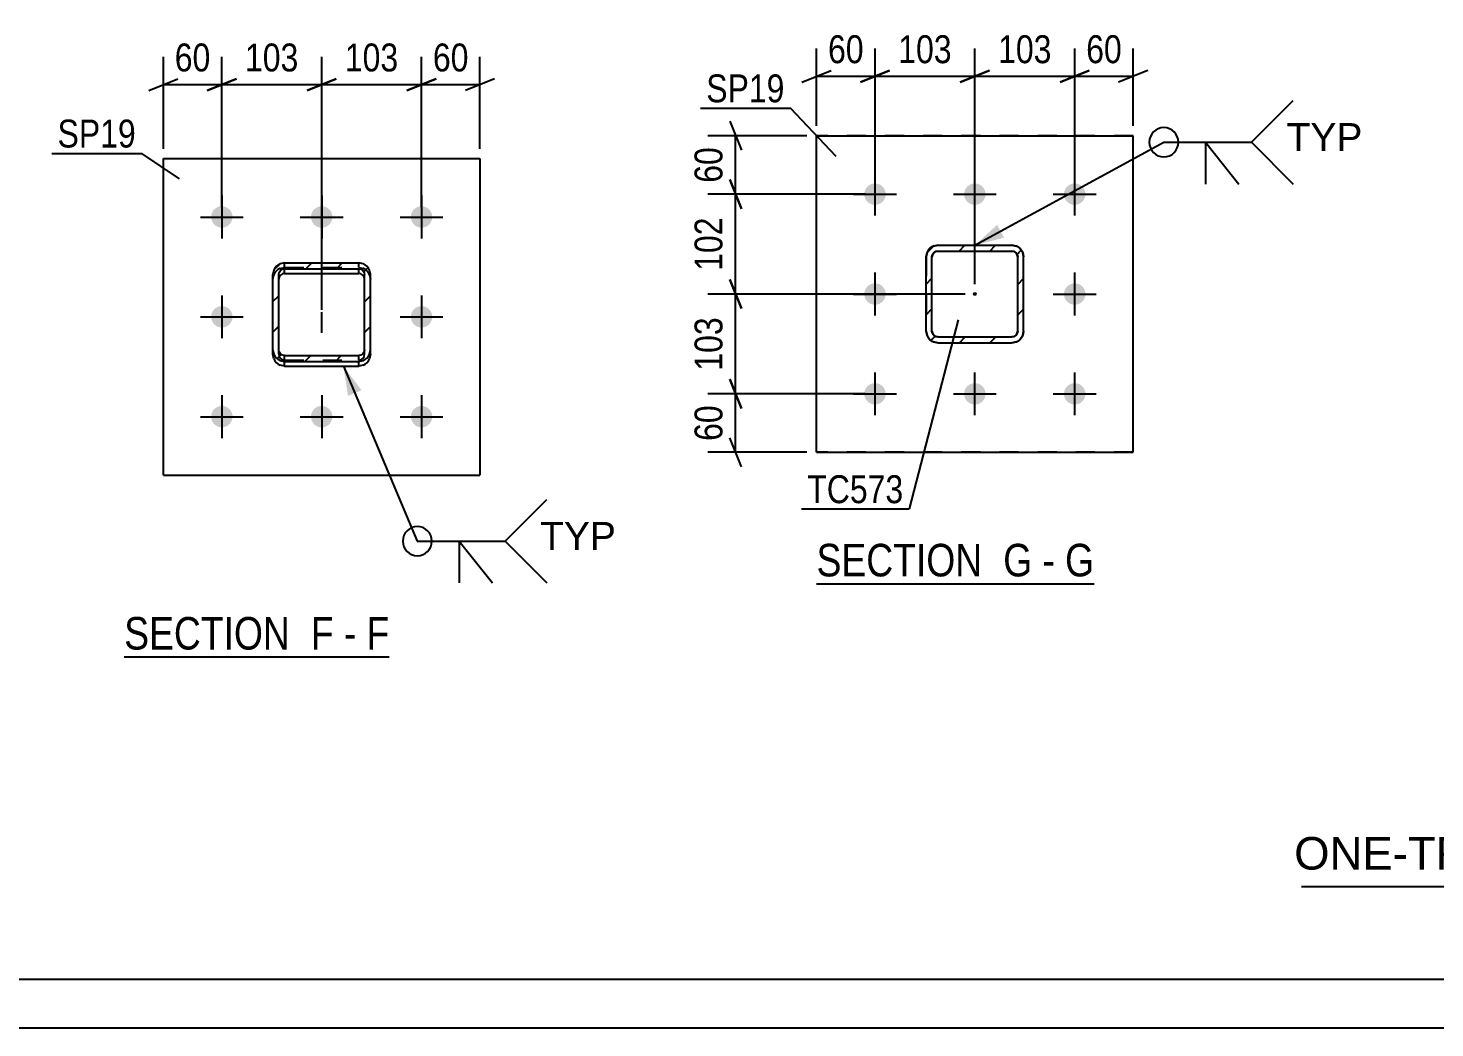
# Model space of a CAD drawing. Header units: millimetres. Extents: x -81 to 760, y -449 to 145.
# Drawn here: x 191.2 to 335.6, y -448.7 to -346 of the extents above; entities that cross this region are included whole.
import ezdxf

# ---------------------------------------------------------------- set-up
doc = ezdxf.new("R2010")
doc.units = ezdxf.units.MM
doc.linetypes.add('DXK_LINE_DOT2', pattern=[3.9198, 1.9599, -1.9599])
doc.linetypes.add('DXK_LINE_DOT3', pattern=[5.9187, 2.979, -0.9799, 0.9799, -0.9799])
doc.styles.add('Arial', font='ARIAL.TTF', dxfattribs={"height": 0.2})
doc.styles.add('Arial Narrow', font='ARIALN.TTF', dxfattribs={"height": 0.2})

# ---------------------------------------------------------------- blocks, each defined once
blk = doc.blocks.new('Unknown-122571161-1134')
at = {"color": 5, "linetype": 'Continuous'}
for p, q in [((-76.05, -443.66), (754.95, -443.66)), ((-81.05, -448.66), (759.95, -448.66))]:
    blk.add_line(p, q, dxfattribs=at)
blk = doc.blocks.new('Unknown-122571161-17 - 6288')
at = {"color": 6, "linetype": 'Continuous'}
blk.add_line((201.09, -410.57), (228.3, -410.57), dxfattribs=at)
at = {"color": 0, "linetype": 'Continuous'}
for points in [[(219.2, -409.82), (219.2, -406.32), (201.09, -406.32), (201.09, -409.82)], [(222.59, -409.82), (222.59, -406.32), (220.25, -406.32), (220.25, -409.82)], [(224.91, -409.82), (224.91, -406.32), (223.64, -406.32), (223.64, -409.82)], [(228.3, -409.82), (228.3, -406.32), (225.96, -406.32), (225.96, -409.82)]]:
    blk.add_wipeout(points, dxfattribs=at)
at = {"color": 7, "linetype": 'Continuous', "style": 'Arial Narrow'}
for s, p in [('SECTION ', (201.09, -409.82)), ('F', (220.25, -409.82)), ('F', (225.96, -409.82)), ('-', (223.64, -409.82))]:
    blk.add_text(s, height=3.34, dxfattribs=at).set_placement(p)
blk = doc.blocks.new('Unknown-122571161-19 - 6443')
at = {"color": 6, "linetype": 'Continuous'}
blk.add_line((272.16, -403.06), (300.66, -403.06), dxfattribs=at)
at = {"color": 0, "linetype": 'Continuous'}
for points in [[(290.27, -402.31), (290.27, -398.81), (272.16, -398.81), (272.16, -402.31)], [(294.3, -402.31), (294.3, -398.81), (291.32, -398.81), (291.32, -402.31)], [(296.62, -402.31), (296.62, -398.81), (295.35, -398.81), (295.35, -402.31)], [(300.66, -402.31), (300.66, -398.81), (297.67, -398.81), (297.67, -402.31)]]:
    blk.add_wipeout(points, dxfattribs=at)
at = {"color": 7, "linetype": 'Continuous', "style": 'Arial Narrow'}
for s, p in [('SECTION ', (272.16, -402.31)), ('G', (291.32, -402.31)), ('G', (297.67, -402.31)), ('-', (295.35, -402.31))]:
    blk.add_text(s, height=3.34, dxfattribs=at).set_placement(p)
blk = doc.blocks.new('Part-122571161-6368 - 6288')
at = {"linetype": 'Continuous'}
h = blk.add_hatch(dxfattribs=at)
h.set_pattern_fill('', scale=0.7, style=0, pattern_type=0)
h.set_pattern_definition([(45, (217.1028, -370.2093), (-1.57154, 1.57154), [])])
h.paths.add_polyline_path([(217.56, -370.12), (217.1, -370.21), (216.71, -370.47), (216.45, -370.87), (216.36, -371.33), (216.36, -379.04), (216.45, -379.5), (216.71, -379.9), (217.1, -380.16), (217.56, -380.25), (225.16, -380.25), (225.62, -380.16), (226.01, -379.9), (226.27, -379.5), (226.36, -379.04), (226.36, -371.33), (226.27, -370.87), (226.01, -370.47), (225.62, -370.21), (225.16, -370.12)])
h.paths.add_polyline_path([(225.16, -370.72), (225.39, -370.77), (225.59, -370.9), (225.72, -371.1), (225.76, -371.33), (225.76, -379.04), (225.72, -379.27), (225.59, -379.47), (225.39, -379.6), (225.16, -379.65), (217.56, -379.65), (217.33, -379.6), (217.14, -379.47), (217.01, -379.27), (216.96, -379.04), (216.96, -371.33), (217.01, -371.1), (217.14, -370.9), (217.33, -370.77), (217.56, -370.72)])
at = {"color": 2, "linetype": 'Continuous'}
for p, q in [((216.45, -370.87), (216.36, -371.33)), ((216.96, -371.33), (217.01, -371.1)), ((217.01, -371.1), (217.14, -370.9)), ((217.56, -370.12), (217.1, -370.21)), ((217.14, -370.9), (217.33, -370.77)), ((217.33, -370.77), (217.56, -370.72)), ((217.56, -370.12), (225.16, -370.12)), ((217.56, -371.2), (217.56, -370.72)), ((217.56, -370.72), (225.16, -370.72)), ((225.62, -370.21), (225.16, -370.12)), ((225.16, -371.2), (225.16, -370.72)), ((225.16, -370.72), (225.39, -370.77)), ((225.39, -370.77), (225.59, -370.9)), ((225.59, -370.9), (225.72, -371.1)), ((225.72, -371.1), (225.76, -371.33)), ((226.36, -371.33), (226.27, -370.87)), ((216.36, -379.04), (216.36, -371.33)), ((216.96, -379.04), (216.96, -371.33)), ((217.01, -371.58), (216.96, -371.81)), ((217.14, -371.38), (217.01, -371.58)), ((217.33, -371.25), (217.14, -371.38)), ((217.56, -371.2), (217.33, -371.25)), ((217.56, -371.2), (225.16, -371.2)), ((225.39, -371.25), (225.16, -371.2)), ((225.59, -371.38), (225.39, -371.25)), ((225.72, -371.58), (225.59, -371.38)), ((225.76, -371.81), (225.72, -371.58)), ((225.76, -379.04), (225.76, -371.33)), ((226.36, -379.04), (226.36, -371.33)), ((216.36, -379.51), (216.36, -379.04)), ((216.36, -379.04), (216.45, -379.5)), ((216.45, -379.97), (216.36, -379.51)), ((217.01, -379.27), (216.96, -379.04)), ((217.14, -379.47), (217.01, -379.27)), ((217.33, -379.6), (217.14, -379.47)), ((217.56, -379.65), (217.33, -379.6)), ((217.56, -379.65), (225.16, -379.65)), ((225.39, -379.6), (225.16, -379.65)), ((225.59, -379.47), (225.39, -379.6)), ((225.72, -379.27), (225.59, -379.47)), ((225.76, -379.04), (225.72, -379.27)), ((226.27, -379.5), (226.36, -379.04)), ((226.36, -379.51), (226.27, -379.97)), ((226.36, -379.51), (226.36, -379.04)), ((217.1, -380.16), (217.56, -380.25)), ((217.56, -380.73), (217.1, -380.63)), ((217.56, -380.73), (217.56, -380.25)), ((217.56, -380.25), (225.16, -380.25)), ((217.56, -380.73), (225.16, -380.73)), ((225.16, -380.25), (225.62, -380.16)), ((225.16, -380.73), (225.16, -380.25)), ((225.62, -380.63), (225.16, -380.73))]:
    blk.add_line(p, q, dxfattribs=at)
at = {"color": 7, "linetype": 'DXK_LINE_DOT2'}
for p, q in [((217.1, -370.69), (217.56, -370.6)), ((217.56, -370.6), (217.56, -370.12)), ((217.56, -370.6), (225.16, -370.6)), ((225.16, -370.6), (225.16, -370.12)), ((225.16, -370.6), (225.62, -370.69)), ((216.36, -379.04), (216.36, -371.33)), ((216.36, -371.81), (216.45, -371.35)), ((216.96, -379.51), (216.96, -371.33)), ((225.76, -379.51), (225.76, -371.33)), ((226.27, -371.35), (226.36, -371.81)), ((226.36, -379.04), (226.36, -371.33)), ((216.96, -379.51), (217.01, -379.74)), ((217.01, -379.74), (217.14, -379.94)), ((217.56, -380.12), (217.56, -379.65)), ((225.16, -380.12), (225.16, -379.65)), ((225.59, -379.94), (225.72, -379.74)), ((225.72, -379.74), (225.76, -379.51)), ((217.14, -379.94), (217.33, -380.07)), ((217.33, -380.07), (217.56, -380.12)), ((217.56, -380.12), (225.16, -380.12)), ((225.16, -380.12), (225.39, -380.07)), ((225.39, -380.07), (225.59, -379.94))]:
    blk.add_line(p, q, dxfattribs=at)
at = {"color": 7, "linetype": 'DXK_LINE_DOT3'}
blk.add_line((221.36, -377.3), (221.36, -375.18), dxfattribs=at)
at = {"color": 2, "linetype": 'Continuous'}
for centre, start, end in [((217.57, -371.32), 112.8902, 157.8864), ((225.15, -371.32), 22.1136, 67.1098), ((217.57, -379.05), 202.1136, 247.1098), ((225.15, -379.05), 292.8902, 337.8864), ((217.57, -379.52), 202.1336, 247.1303), ((225.15, -379.52), 292.8697, 337.8664)]:
    blk.add_arc(centre, 1.21, start, end, dxfattribs=at)
at = {"color": 7, "linetype": 'DXK_LINE_DOT2'}
for centre, start, end in [((217.57, -371.8), 112.8697, 157.8664), ((225.15, -371.8), 22.1336, 67.1303)]:
    blk.add_arc(centre, 1.21, start, end, dxfattribs=at)
blk = doc.blocks.new('Part-122571161-6373 - 6288')
at = {"color": 2, "linetype": 'Continuous'}
for p, q in [((205.11, -391.91), (205.11, -359.41)), ((205.11, -359.41), (237.61, -359.41)), ((237.61, -359.41), (237.61, -391.91)), ((205.11, -391.91), (205.11, -391.92)), ((205.11, -391.92), (205.11, -391.91)), ((205.11, -391.91), (237.61, -391.91)), ((205.11, -391.92), (237.61, -391.92)), ((237.61, -391.91), (237.61, -391.92)), ((237.61, -391.91), (237.61, -391.92))]:
    blk.add_line(p, q, dxfattribs=at)
at = {"color": 7, "linetype": 'DXK_LINE_DOT2'}
blk.add_line((205.11, -359.42), (237.61, -359.42), dxfattribs=at)
blk = doc.blocks.new('Bolt-122571161-6403 - 6288')
at = {"linetype": 'Continuous'}
for points in [[(211.11, -364.31), (211.34, -364.33), (211.56, -364.41), (211.76, -364.52), (211.93, -364.67), (212.06, -364.86), (212.16, -365.07), (212.21, -365.3), (212.21, -365.53), (212.16, -365.75), (212.06, -365.96), (211.93, -366.15), (211.76, -366.3), (211.56, -366.42), (211.34, -366.49), (211.11, -366.51), (210.88, -366.49), (210.66, -366.42), (210.47, -366.3), (210.29, -366.15), (210.16, -365.96), (210.07, -365.75), (210.02, -365.53), (210.02, -365.3), (210.07, -365.07), (210.16, -364.86), (210.29, -364.67), (210.47, -364.52), (210.66, -364.41), (210.88, -364.33)], [(221.36, -364.31), (221.59, -364.33), (221.81, -364.41), (222.01, -364.52), (222.18, -364.67), (222.31, -364.86), (222.41, -365.07), (222.46, -365.3), (222.46, -365.53), (222.41, -365.75), (222.31, -365.96), (222.18, -366.15), (222.01, -366.3), (221.81, -366.42), (221.59, -366.49), (221.36, -366.51), (221.13, -366.49), (220.91, -366.42), (220.72, -366.3), (220.54, -366.15), (220.41, -365.96), (220.32, -365.75), (220.27, -365.53), (220.27, -365.3), (220.32, -365.07), (220.41, -364.86), (220.54, -364.67), (220.72, -364.52), (220.91, -364.41), (221.13, -364.33)], [(231.61, -364.31), (231.84, -364.33), (232.06, -364.41), (232.26, -364.52), (232.43, -364.67), (232.56, -364.86), (232.66, -365.07), (232.71, -365.3), (232.71, -365.53), (232.66, -365.75), (232.56, -365.96), (232.43, -366.15), (232.26, -366.3), (232.06, -366.42), (231.84, -366.49), (231.61, -366.51), (231.38, -366.49), (231.16, -366.42), (230.97, -366.3), (230.79, -366.15), (230.66, -365.96), (230.57, -365.75), (230.52, -365.53), (230.52, -365.3), (230.57, -365.07), (230.66, -364.86), (230.79, -364.67), (230.97, -364.52), (231.16, -364.41), (231.38, -364.33)], [(211.11, -374.56), (211.34, -374.58), (211.56, -374.66), (211.76, -374.77), (211.93, -374.92), (212.06, -375.11), (212.16, -375.32), (212.21, -375.55), (212.21, -375.78), (212.16, -376), (212.06, -376.21), (211.93, -376.4), (211.76, -376.55), (211.56, -376.67), (211.34, -376.74), (211.11, -376.76), (210.88, -376.74), (210.66, -376.67), (210.47, -376.55), (210.29, -376.4), (210.16, -376.21), (210.07, -376), (210.02, -375.78), (210.02, -375.55), (210.07, -375.32), (210.16, -375.11), (210.29, -374.92), (210.47, -374.77), (210.66, -374.66), (210.88, -374.58)], [(231.61, -374.56), (231.84, -374.58), (232.06, -374.66), (232.26, -374.77), (232.43, -374.92), (232.56, -375.11), (232.66, -375.32), (232.71, -375.55), (232.71, -375.78), (232.66, -376), (232.56, -376.21), (232.43, -376.4), (232.26, -376.55), (232.06, -376.67), (231.84, -376.74), (231.61, -376.76), (231.38, -376.74), (231.16, -376.67), (230.97, -376.55), (230.79, -376.4), (230.66, -376.21), (230.57, -376), (230.52, -375.78), (230.52, -375.55), (230.57, -375.32), (230.66, -375.11), (230.79, -374.92), (230.97, -374.77), (231.16, -374.66), (231.38, -374.58)], [(211.11, -384.81), (211.34, -384.83), (211.56, -384.91), (211.76, -385.02), (211.93, -385.17), (212.06, -385.36), (212.16, -385.57), (212.21, -385.8), (212.21, -386.03), (212.16, -386.25), (212.06, -386.46), (211.93, -386.65), (211.76, -386.8), (211.56, -386.92), (211.34, -386.99), (211.11, -387.01), (210.88, -386.99), (210.66, -386.92), (210.47, -386.8), (210.29, -386.65), (210.16, -386.46), (210.07, -386.25), (210.02, -386.03), (210.02, -385.8), (210.07, -385.57), (210.16, -385.36), (210.29, -385.17), (210.47, -385.02), (210.66, -384.91), (210.88, -384.83)], [(221.36, -384.81), (221.59, -384.83), (221.81, -384.91), (222.01, -385.02), (222.18, -385.17), (222.31, -385.36), (222.41, -385.57), (222.46, -385.8), (222.46, -386.03), (222.41, -386.25), (222.31, -386.46), (222.18, -386.65), (222.01, -386.8), (221.81, -386.92), (221.59, -386.99), (221.36, -387.01), (221.13, -386.99), (220.91, -386.92), (220.72, -386.8), (220.54, -386.65), (220.41, -386.46), (220.32, -386.25), (220.27, -386.03), (220.27, -385.8), (220.32, -385.57), (220.41, -385.36), (220.54, -385.17), (220.72, -385.02), (220.91, -384.91), (221.13, -384.83)], [(231.61, -384.81), (231.84, -384.83), (232.06, -384.91), (232.26, -385.02), (232.43, -385.17), (232.56, -385.36), (232.66, -385.57), (232.71, -385.8), (232.71, -386.03), (232.66, -386.25), (232.56, -386.46), (232.43, -386.65), (232.26, -386.8), (232.06, -386.92), (231.84, -386.99), (231.61, -387.01), (231.38, -386.99), (231.16, -386.92), (230.97, -386.8), (230.79, -386.65), (230.66, -386.46), (230.57, -386.25), (230.52, -386.03), (230.52, -385.8), (230.57, -385.57), (230.66, -385.36), (230.79, -385.17), (230.97, -385.02), (231.16, -384.91), (231.38, -384.83)]]:
    blk.add_hatch(color=1, dxfattribs=at).paths.add_polyline_path(points)
at = {"color": 1, "linetype": 'Continuous'}
for p, q in [((211.11, -363.22), (211.11, -367.62)), ((221.36, -363.22), (221.36, -367.62)), ((231.61, -363.22), (231.61, -367.62)), ((208.91, -365.42), (213.31, -365.42)), ((219.16, -365.42), (223.56, -365.42)), ((229.41, -365.42), (233.81, -365.42)), ((211.11, -373.47), (211.11, -377.87)), ((231.61, -373.47), (231.61, -377.87)), ((208.91, -375.67), (213.31, -375.67)), ((229.41, -375.67), (233.81, -375.67)), ((211.11, -383.72), (211.11, -388.12)), ((221.36, -383.72), (221.36, -388.12)), ((231.61, -383.72), (231.61, -388.12)), ((208.91, -385.92), (213.31, -385.92)), ((219.16, -385.92), (223.56, -385.92)), ((229.41, -385.92), (233.81, -385.92))]:
    blk.add_line(p, q, dxfattribs=at)
blk = doc.blocks.new('Bolt-122571161-6452 - 6443')
at = {"linetype": 'Continuous'}
for points in [[(278.16, -361.97, -1), (278.16, -364.17, -1)], [(288.41, -361.97, -1), (288.41, -364.17, -1)], [(298.66, -361.97, -1), (298.66, -364.17, -1)], [(278.16, -372.22, -1), (278.16, -374.42, -1)], [(298.66, -372.22, -1), (298.66, -374.42, -1)], [(278.16, -382.47, -1), (278.16, -384.67, -1)], [(288.41, -382.47, -1), (288.41, -384.67, -1)], [(298.66, -382.47, -1), (298.66, -384.67, -1)]]:
    blk.add_hatch(color=1, dxfattribs=at).paths.add_polyline_path(points)
at = {"color": 1, "linetype": 'Continuous'}
for p, q in [((278.16, -365.27), (278.16, -360.87)), ((288.41, -365.27), (288.41, -360.87)), ((298.66, -365.27), (298.66, -360.87)), ((275.96, -363.07), (280.36, -363.07)), ((286.21, -363.07), (290.61, -363.07)), ((296.46, -363.07), (300.86, -363.07)), ((278.16, -375.52), (278.16, -371.12)), ((298.66, -375.52), (298.66, -371.12)), ((275.96, -373.32), (280.36, -373.32)), ((296.46, -373.32), (300.86, -373.32)), ((278.16, -385.77), (278.16, -381.37)), ((288.41, -385.77), (288.41, -381.37)), ((298.66, -385.77), (298.66, -381.37)), ((275.96, -383.57), (280.36, -383.57)), ((286.21, -383.57), (290.61, -383.57)), ((296.46, -383.57), (300.86, -383.57))]:
    blk.add_line(p, q, dxfattribs=at)
blk = doc.blocks.new('Part-122571161-6546 - 6443')
at = {"linetype": 'Continuous'}
h = blk.add_hatch(dxfattribs=at)
h.set_pattern_fill('', scale=0.7, style=0, pattern_type=0)
h.set_pattern_definition([(45, (284.1552, -368.4128), (-1.57154, 1.57154), [])])
h.paths.add_polyline_path([(284.61, -368.32), (284.16, -368.41), (283.77, -368.67), (283.51, -369.06), (283.41, -369.52), (283.41, -377.12), (283.51, -377.58), (283.77, -377.97), (284.16, -378.23), (284.61, -378.32), (292.21, -378.32), (292.67, -378.23), (293.06, -377.97), (293.32, -377.58), (293.41, -377.12), (293.41, -369.52), (293.32, -369.06), (293.06, -368.67), (292.67, -368.41), (292.21, -368.32)])
h.paths.add_polyline_path([(292.21, -368.92), (292.44, -368.97), (292.64, -369.1), (292.77, -369.29), (292.81, -369.52), (292.81, -377.12), (292.77, -377.35), (292.64, -377.55), (292.44, -377.68), (292.21, -377.72), (284.61, -377.72), (284.38, -377.68), (284.19, -377.55), (284.06, -377.35), (284.01, -377.12), (284.01, -369.52), (284.06, -369.29), (284.19, -369.1), (284.38, -368.97), (284.61, -368.92)])
blk.add_hatch(color=246, dxfattribs=at).paths.add_polyline_path([(288.41, -373.42, -1), (288.41, -373.22, -1)])
at = {"color": 7, "linetype": 'DXK_LINE_DOT2'}
for p, q in [((283.41, -369.52), (283.51, -369.06)), ((283.41, -369.52), (283.41, -377.12)), ((284.06, -369.29), (284.01, -369.52)), ((284.01, -377.12), (284.01, -369.52)), ((284.19, -369.1), (284.06, -369.29)), ((284.16, -368.41), (284.61, -368.32)), ((284.38, -368.97), (284.19, -369.1)), ((284.61, -368.92), (284.38, -368.97)), ((284.61, -368.32), (292.21, -368.32)), ((284.61, -368.92), (292.21, -368.92)), ((292.21, -368.32), (292.67, -368.41)), ((292.44, -368.97), (292.21, -368.92)), ((292.64, -369.1), (292.44, -368.97)), ((292.77, -369.29), (292.64, -369.1)), ((292.81, -369.52), (292.77, -369.29)), ((292.81, -377.12), (292.81, -369.52)), ((293.32, -369.06), (293.41, -369.52)), ((293.41, -377.12), (293.41, -369.52)), ((283.51, -377.58), (283.41, -377.12)), ((284.01, -377.12), (284.06, -377.35)), ((284.06, -377.35), (284.19, -377.55)), ((284.61, -378.32), (284.16, -378.23)), ((284.19, -377.55), (284.38, -377.68)), ((284.38, -377.68), (284.61, -377.72)), ((284.61, -377.72), (292.21, -377.72)), ((284.61, -378.32), (292.21, -378.32)), ((292.21, -377.72), (292.44, -377.68)), ((292.67, -378.23), (292.21, -378.32)), ((292.44, -377.68), (292.64, -377.55)), ((292.64, -377.55), (292.77, -377.35)), ((292.77, -377.35), (292.81, -377.12)), ((293.41, -377.12), (293.32, -377.58))]:
    blk.add_line(p, q, dxfattribs=at)
at = {"color": 2, "linetype": 'Continuous'}
for p, q in [((283.51, -369.06), (283.41, -369.52)), ((283.41, -369.52), (283.41, -369.52)), ((283.41, -377.12), (283.41, -369.52)), ((284.01, -369.52), (284.06, -369.29)), ((284.01, -369.52), (284.01, -369.52)), ((284.01, -377.12), (284.01, -369.52)), ((284.06, -369.29), (284.19, -369.1)), ((284.61, -368.32), (284.16, -368.41)), ((284.19, -369.1), (284.38, -368.97)), ((284.38, -368.97), (284.61, -368.92)), ((284.61, -368.32), (284.61, -368.32)), ((284.61, -368.32), (292.21, -368.32)), ((284.61, -368.92), (284.61, -368.92)), ((284.61, -368.92), (292.21, -368.92)), ((292.21, -368.32), (292.21, -368.32)), ((292.67, -368.41), (292.21, -368.32)), ((292.21, -368.92), (292.21, -368.92)), ((292.21, -368.92), (292.44, -368.97)), ((292.44, -368.97), (292.64, -369.1)), ((292.64, -369.1), (292.77, -369.29)), ((292.77, -369.29), (292.81, -369.52)), ((292.81, -369.52), (292.81, -369.52)), ((292.81, -377.12), (292.81, -369.52)), ((293.41, -369.52), (293.32, -369.06)), ((293.41, -369.52), (293.41, -369.52)), ((293.41, -377.12), (293.41, -369.52)), ((283.41, -377.12), (283.41, -377.12)), ((283.41, -377.12), (283.51, -377.58)), ((284.01, -377.12), (284.01, -377.12)), ((284.06, -377.35), (284.01, -377.12)), ((284.19, -377.55), (284.06, -377.35)), ((284.16, -378.23), (284.61, -378.32)), ((284.38, -377.68), (284.19, -377.55)), ((284.61, -377.72), (284.38, -377.68)), ((284.61, -377.72), (284.61, -377.72)), ((284.61, -377.72), (292.21, -377.72)), ((284.61, -378.32), (284.61, -378.32)), ((284.61, -378.32), (292.21, -378.32)), ((292.44, -377.68), (292.21, -377.72)), ((292.21, -377.72), (292.21, -377.72)), ((292.21, -378.32), (292.67, -378.23)), ((292.21, -378.32), (292.21, -378.32)), ((292.64, -377.55), (292.44, -377.68)), ((292.77, -377.35), (292.64, -377.55)), ((292.81, -377.12), (292.77, -377.35)), ((292.81, -377.12), (292.81, -377.12)), ((293.32, -377.58), (293.41, -377.12)), ((293.41, -377.12), (293.41, -377.12))]:
    blk.add_line(p, q, dxfattribs=at)
at = {"color": 7, "linetype": 'DXK_LINE_DOT3'}
blk.add_line((288.41, -373.32), (288.41, -373.32), dxfattribs=at)
at = {"color": 246, "linetype": 'DXK_LINE_DOT2'}
blk.add_line((288.41, -373.32), (288.41, -373.32), dxfattribs=at)
at = {"color": 246, "linetype": 'Continuous'}
blk.add_circle((288.41, -373.32), 0.1, dxfattribs=at)
at = {"color": 7, "linetype": 'DXK_LINE_DOT2'}
for centre, start, end in [((284.61, -369.52), 112.5, 157.5), ((292.21, -369.52), 22.5, 67.5), ((284.61, -377.12), 202.5, 247.5), ((292.21, -377.12), 292.5, 337.5)]:
    blk.add_arc(centre, 1.2, start, end, dxfattribs=at)
at = {"color": 2, "linetype": 'Continuous'}
for centre, start, end in [((284.61, -369.52), 112.5, 157.5), ((292.21, -369.52), 22.5, 67.5), ((284.61, -377.12), 202.5, 247.5), ((292.21, -377.12), 292.5, 337.5)]:
    blk.add_arc(centre, 1.2, start, end, dxfattribs=at)
blk = doc.blocks.new('Part-122571161-6502 - 6443')
at = {"color": 2, "linetype": 'Continuous'}
for p, q in [((272.16, -389.57), (272.16, -357.07)), ((272.16, -357.07), (304.66, -357.07)), ((304.66, -389.57), (304.66, -357.07)), ((272.16, -389.57), (304.66, -389.57))]:
    blk.add_line(p, q, dxfattribs=at)
at = {"color": 7, "linetype": 'DXK_LINE_DOT2'}
for p, q in [((304.66, -357.07), (272.16, -357.07)), ((304.66, -389.57), (272.16, -389.57))]:
    blk.add_line(p, q, dxfattribs=at)
blk = doc.blocks.new('StraightDimension-122571161-6405 - 6288')
at = {"color": 7, "linetype": 'Continuous'}
for p, q in [((231.61, -364.42), (231.61, -348.97)), ((237.61, -358.42), (237.61, -348.97)), ((230.11, -352.42), (233.11, -351.22)), ((231.61, -351.82), (237.61, -351.82)), ((239.11, -351.22), (236.11, -352.42))]:
    blk.add_line(p, q, dxfattribs=at)
at = {"color": 0}
blk.add_wipeout([(237.04, -351.07), (237.04, -346.87), (232.18, -346.87), (232.18, -351.07)], dxfattribs=at)
at = {"color": 3, "style": 'Arial Narrow'}
blk.add_text('60', height=2.863, dxfattribs=at).set_placement((232.78, -350.47))
blk = doc.blocks.new('StraightDimension-122571161-6415 - 6288')
at = {"color": 7, "linetype": 'Continuous'}
for p, q in [((221.36, -374.93), (221.36, -348.97)), ((231.61, -364.42), (231.61, -348.97)), ((219.86, -352.42), (222.86, -351.22)), ((221.36, -351.82), (231.61, -351.82)), ((233.11, -351.22), (230.11, -352.42))]:
    blk.add_line(p, q, dxfattribs=at)
at = {"color": 0}
blk.add_wipeout([(229.83, -351.07), (229.83, -346.87), (223.14, -346.87), (223.14, -351.07)], dxfattribs=at)
at = {"color": 3, "style": 'Arial Narrow'}
blk.add_text('103', height=2.863, dxfattribs=at).set_placement((223.74, -350.47))
blk = doc.blocks.new('StraightDimension-122571161-6423 - 6288')
at = {"color": 7, "linetype": 'Continuous'}
for p, q in [((205.11, -358.42), (205.11, -348.97)), ((211.11, -364.42), (211.11, -348.97)), ((203.61, -352.42), (206.61, -351.22)), ((205.11, -351.82), (211.11, -351.82)), ((212.61, -351.22), (209.61, -352.42))]:
    blk.add_line(p, q, dxfattribs=at)
at = {"color": 0}
blk.add_wipeout([(210.54, -351.07), (210.54, -346.87), (205.68, -346.87), (205.68, -351.07)], dxfattribs=at)
at = {"color": 3, "style": 'Arial Narrow'}
blk.add_text('60', height=2.863, dxfattribs=at).set_placement((206.28, -350.47))
blk = doc.blocks.new('StraightDimension-122571161-6433 - 6288')
at = {"color": 7, "linetype": 'Continuous'}
for p, q in [((211.11, -364.42), (211.11, -348.97)), ((221.36, -374.93), (221.36, -348.97)), ((209.61, -352.42), (212.61, -351.22)), ((211.11, -351.82), (221.36, -351.82)), ((222.86, -351.22), (219.86, -352.42))]:
    blk.add_line(p, q, dxfattribs=at)
at = {"color": 0}
blk.add_wipeout([(219.58, -351.07), (219.58, -346.87), (212.89, -346.87), (212.89, -351.07)], dxfattribs=at)
at = {"color": 3, "style": 'Arial Narrow'}
blk.add_text('103', height=2.863, dxfattribs=at).set_placement((213.49, -350.47))
blk = doc.blocks.new('StraightDimension-122571161-6561 - 6443')
at = {"color": 7, "linetype": 'Continuous'}
for p, q in [((263.25, -382.07), (264.45, -385.07)), ((277.16, -383.57), (261, -383.57)), ((263.85, -389.57), (263.85, -383.57)), ((264.45, -391.07), (263.25, -388.07)), ((271.16, -389.57), (261, -389.57))]:
    blk.add_line(p, q, dxfattribs=at)
at = {"color": 0}
blk.add_wipeout([(263.1, -384.14), (258.9, -384.14), (258.9, -389), (263.1, -389)], dxfattribs=at)
at = {"color": 3, "style": 'Arial Narrow'}
blk.add_text('60', height=2.863, rotation=90.0002, dxfattribs=at).set_placement((262.5, -388.4))
blk = doc.blocks.new('StraightDimension-122571161-6571 - 6443')
at = {"color": 7, "linetype": 'Continuous'}
for p, q in [((263.25, -371.82), (264.45, -374.82)), ((287.41, -373.32), (261, -373.32)), ((263.85, -383.57), (263.85, -373.32)), ((264.45, -385.07), (263.25, -382.07)), ((277.16, -383.57), (261, -383.57))]:
    blk.add_line(p, q, dxfattribs=at)
at = {"color": 0}
blk.add_wipeout([(263.1, -375.1), (258.9, -375.1), (258.9, -381.79), (263.1, -381.79)], dxfattribs=at)
at = {"color": 3, "style": 'Arial Narrow'}
blk.add_text('103', height=2.863, rotation=90.0002, dxfattribs=at).set_placement((262.5, -381.19))
blk = doc.blocks.new('StraightDimension-122571161-6581 - 6443')
at = {"color": 7, "linetype": 'Continuous'}
for p, q in [((263.25, -361.57), (264.45, -364.57)), ((277.16, -363.07), (261, -363.07)), ((263.85, -373.32), (263.85, -363.07)), ((264.45, -374.82), (263.25, -371.82)), ((287.41, -373.32), (261, -373.32))]:
    blk.add_line(p, q, dxfattribs=at)
at = {"color": 0}
blk.add_wipeout([(263.1, -364.85), (258.9, -364.85), (258.9, -371.54), (263.1, -371.54)], dxfattribs=at)
at = {"color": 3, "style": 'Arial Narrow'}
blk.add_text('102', height=2.863, rotation=90.0002, dxfattribs=at).set_placement((262.5, -370.94))
blk = doc.blocks.new('StraightDimension-122571161-6591 - 6443')
at = {"color": 7, "linetype": 'Continuous'}
for p, q in [((263.25, -355.57), (264.45, -358.57)), ((271.16, -357.07), (261, -357.07)), ((263.85, -363.07), (263.85, -357.07)), ((264.45, -364.57), (263.25, -361.57)), ((277.16, -363.07), (261, -363.07))]:
    blk.add_line(p, q, dxfattribs=at)
at = {"color": 0}
blk.add_wipeout([(263.1, -357.64), (258.9, -357.64), (258.9, -362.5), (263.1, -362.5)], dxfattribs=at)
at = {"color": 3, "style": 'Arial Narrow'}
blk.add_text('60', height=2.863, rotation=90.0002, dxfattribs=at).set_placement((262.5, -361.9))
blk = doc.blocks.new('StraightDimension-122571161-6602 - 6443')
at = {"color": 7, "linetype": 'Continuous'}
for p, q in [((272.16, -356.07), (272.16, -348.12)), ((278.16, -362.07), (278.16, -348.12)), ((270.66, -351.57), (273.66, -350.37)), ((279.66, -350.37), (276.66, -351.57)), ((272.16, -350.97), (278.16, -350.97))]:
    blk.add_line(p, q, dxfattribs=at)
at = {"color": 0}
blk.add_wipeout([(277.59, -350.22), (277.59, -346.02), (272.74, -346.02), (272.74, -350.22)], dxfattribs=at)
at = {"color": 3, "style": 'Arial Narrow'}
blk.add_text('60', height=2.863, dxfattribs=at).set_placement((273.34, -349.62))
blk = doc.blocks.new('StraightDimension-122571161-6612 - 6443')
at = {"color": 7, "linetype": 'Continuous'}
for p, q in [((278.16, -362.07), (278.16, -348.12)), ((288.41, -372.32), (288.41, -348.12)), ((276.66, -351.57), (279.66, -350.37)), ((289.91, -350.37), (286.91, -351.57)), ((278.16, -350.97), (288.41, -350.97))]:
    blk.add_line(p, q, dxfattribs=at)
at = {"color": 0}
blk.add_wipeout([(286.63, -350.22), (286.63, -346.02), (279.95, -346.02), (279.95, -350.22)], dxfattribs=at)
at = {"color": 3, "style": 'Arial Narrow'}
blk.add_text('103', height=2.863, dxfattribs=at).set_placement((280.55, -349.62))
blk = doc.blocks.new('StraightDimension-122571161-6622 - 6443')
at = {"color": 7, "linetype": 'Continuous'}
for p, q in [((288.41, -372.32), (288.41, -348.12)), ((298.66, -362.07), (298.66, -348.12)), ((286.91, -351.57), (289.91, -350.37)), ((300.16, -350.37), (297.16, -351.57)), ((288.41, -350.97), (298.66, -350.97))]:
    blk.add_line(p, q, dxfattribs=at)
at = {"color": 0}
blk.add_wipeout([(296.88, -350.22), (296.88, -346.02), (290.2, -346.02), (290.2, -350.22)], dxfattribs=at)
at = {"color": 3, "style": 'Arial Narrow'}
blk.add_text('103', height=2.863, dxfattribs=at).set_placement((290.8, -349.62))
blk = doc.blocks.new('StraightDimension-122571161-6632 - 6443')
at = {"color": 7, "linetype": 'Continuous'}
for p, q in [((298.66, -362.07), (298.66, -348.12)), ((304.66, -356.07), (304.66, -348.12)), ((297.16, -351.57), (300.16, -350.37)), ((306.16, -350.37), (303.16, -351.57)), ((298.66, -350.97), (304.66, -350.97))]:
    blk.add_line(p, q, dxfattribs=at)
at = {"color": 0}
blk.add_wipeout([(304.09, -350.22), (304.09, -346.02), (299.24, -346.02), (299.24, -350.22)], dxfattribs=at)
at = {"color": 3, "style": 'Arial Narrow'}
blk.add_text('60', height=2.863, dxfattribs=at).set_placement((299.84, -349.62))
blk = doc.blocks.new('Unknown-122571161-10632')
at = {"color": 7, "linetype": 'Continuous'}
blk.add_line((321.95, -434.16), (391.95, -434.16), dxfattribs=at)
at = {"color": 7, "style": 'Arial'}
blk.add_text('ONE-TRUSS MARKED AS TR629', height=3.3428, dxfattribs=at).set_placement((321.19, -432.41))
blk = doc.blocks.new('Mark-122571161-6369 - 6288')
at = {"color": 0}
blk.add_wipeout([(202.29, -358.28), (202.29, -355.28), (194.25, -355.28), (194.25, -358.28)], dxfattribs=at)
blk.add_wipeout([(202.29, -358.28), (202.29, -355.28), (194.25, -355.28), (194.25, -358.28)], dxfattribs=at)
at = {"color": 30, "linetype": 'Continuous'}
for p in [(193.65, -358.88), (206.76, -361.5)]:
    blk.add_line(p, (202.89, -358.88), dxfattribs=at)
at = {"color": 3, "style": 'Arial Narrow'}
blk.add_text('SP19', height=2.863, dxfattribs=at).set_placement((194.25, -358.28))
blk = doc.blocks.new('WeldMark-122571161-10532 - 6288')
at = {"linetype": 'Continuous'}
blk.add_hatch(color=30, dxfattribs=at).paths.add_polyline_path([(224.07, -383.78), (223.59, -380.73), (225.45, -383.2)])
at = {"color": 30, "linetype": 'Continuous'}
for p, q in [((223.59, -380.73), (231.18, -398.69)), ((231.18, -398.69), (240.18, -398.69))]:
    blk.add_line(p, q, dxfattribs=at)
at = {"color": 3, "linetype": 'Continuous'}
for q in [(238.89, -402.98), (235.46, -402.98)]:
    blk.add_line((235.46, -398.69), q, dxfattribs=at)
for start, end in [(90, 270), (270, 90)]:
    blk.add_arc((231.18, -398.69), 1.5, start, end, dxfattribs=at)
at = {"color": 0, "linetype": 'Continuous'}
blk.add_wipeout([(251.55, -399.59), (251.55, -396.59), (243.78, -396.59), (243.78, -399.59)], dxfattribs=at)
blk.add_wipeout([(251.55, -399.59), (251.55, -396.59), (243.78, -396.59), (243.78, -399.59)], dxfattribs=at)
at = {"color": 3, "linetype": 'Continuous'}
for q in [(244.46, -394.4), (244.46, -402.98)]:
    blk.add_line((240.18, -398.69), q, dxfattribs=at)
at = {"color": 3, "linetype": 'Continuous', "style": 'Arial'}
blk.add_text('TYP', height=2.865, dxfattribs=at).set_placement((243.78, -399.59))
blk = doc.blocks.new('WeldMark-122571161-6642 - 6443')
at = {"linetype": 'Continuous'}
blk.add_hatch(color=30, dxfattribs=at).paths.add_polyline_path([(291.41, -367.54), (288.41, -368.32), (290.69, -366.23)])
at = {"color": 30, "linetype": 'Continuous'}
for p, q in [((288.41, -368.32), (307.81, -357.74)), ((307.81, -357.74), (316.81, -357.74))]:
    blk.add_line(p, q, dxfattribs=at)
at = {"color": 3, "linetype": 'Continuous'}
for q in [(315.52, -362.03), (312.1, -362.03)]:
    blk.add_line((312.1, -357.74), q, dxfattribs=at)
for start, end in [(90, 270), (270, 90)]:
    blk.add_arc((307.81, -357.74), 1.5, start, end, dxfattribs=at)
at = {"color": 0, "linetype": 'Continuous'}
blk.add_wipeout([(328.19, -358.64), (328.19, -355.64), (320.41, -355.64), (320.41, -358.64)], dxfattribs=at)
blk.add_wipeout([(328.19, -358.64), (328.19, -355.64), (320.41, -355.64), (320.41, -358.64)], dxfattribs=at)
at = {"color": 3, "linetype": 'Continuous'}
for q in [(321.1, -353.46), (321.1, -362.03)]:
    blk.add_line((316.81, -357.74), q, dxfattribs=at)
at = {"color": 3, "linetype": 'Continuous', "style": 'Arial'}
blk.add_text('TYP', height=2.865, dxfattribs=at).set_placement((320.41, -358.64))
blk = doc.blocks.new('Mark-122571161-6498 - 6443')
at = {"color": 0}
blk.add_wipeout([(268.88, -353.64), (268.88, -350.64), (260.84, -350.64), (260.84, -353.64)], dxfattribs=at)
blk.add_wipeout([(268.88, -353.64), (268.88, -350.64), (260.84, -350.64), (260.84, -353.64)], dxfattribs=at)
at = {"color": 30, "linetype": 'Continuous'}
for p in [(260.24, -354.24), (274.16, -359.19)]:
    blk.add_line(p, (269.48, -354.24), dxfattribs=at)
at = {"color": 3, "style": 'Arial Narrow'}
blk.add_text('SP19', height=2.863, dxfattribs=at).set_placement((260.84, -353.64))
blk = doc.blocks.new('Mark-122571161-6542 - 6443')
at = {"color": 0}
blk.add_wipeout([(281.08, -394.79), (281.08, -391.79), (271.21, -391.79), (271.21, -394.79)], dxfattribs=at)
blk.add_wipeout([(281.08, -394.79), (281.08, -391.79), (271.21, -391.79), (271.21, -394.79)], dxfattribs=at)
at = {"color": 30, "linetype": 'Continuous'}
for p in [(286.69, -375.98), (270.61, -395.39)]:
    blk.add_line(p, (281.68, -395.39), dxfattribs=at)
at = {"color": 3, "style": 'Arial Narrow'}
blk.add_text('TC573', height=2.863, dxfattribs=at).set_placement((271.21, -394.79))

msp = doc.modelspace()

# ---------------------------------------------------------------- block references
for name in ['Unknown-122571161-1134', 'Part-122571161-6502 - 6443', 'Part-122571161-6373 - 6288', 'Bolt-122571161-6452 - 6443', 'Bolt-122571161-6403 - 6288', 'Part-122571161-6546 - 6443', 'Part-122571161-6368 - 6288', 'Unknown-122571161-10632']:
    msp.add_blockref(name, (0, 0))

# ---------------------------------------------------------------- next in the draw order: block references
for name in ['StraightDimension-122571161-6423 - 6288', 'StraightDimension-122571161-6405 - 6288', 'WeldMark-122571161-10532 - 6288', 'StraightDimension-122571161-6561 - 6443', 'Unknown-122571161-19 - 6443', 'Unknown-122571161-17 - 6288']:
    msp.add_blockref(name, (0, 0))

# ---------------------------------------------------------------- next in the draw order: block references
for name in ['StraightDimension-122571161-6415 - 6288', 'Mark-122571161-6369 - 6288', 'StraightDimension-122571161-6571 - 6443']:
    msp.add_blockref(name, (0, 0))

# ---------------------------------------------------------------- next in the draw order: block references
for name in ['StraightDimension-122571161-6433 - 6288', 'StraightDimension-122571161-6581 - 6443', 'Mark-122571161-6542 - 6443']:
    msp.add_blockref(name, (0, 0))

# ---------------------------------------------------------------- next in the draw order: block references
msp.add_blockref('StraightDimension-122571161-6591 - 6443', (0, 0))

# ---------------------------------------------------------------- next in the draw order: block references
msp.add_blockref('StraightDimension-122571161-6602 - 6443', (0, 0))

# ---------------------------------------------------------------- next in the draw order: block references
for name in ['StraightDimension-122571161-6612 - 6443', 'Mark-122571161-6498 - 6443']:
    msp.add_blockref(name, (0, 0))

# ---------------------------------------------------------------- next in the draw order: block references
msp.add_blockref('StraightDimension-122571161-6622 - 6443', (0, 0))

# ---------------------------------------------------------------- next in the draw order: block references
msp.add_blockref('StraightDimension-122571161-6632 - 6443', (0, 0))

# ---------------------------------------------------------------- next in the draw order: block references
msp.add_blockref('WeldMark-122571161-6642 - 6443', (0, 0))

doc.saveas('drawing.dxf')
